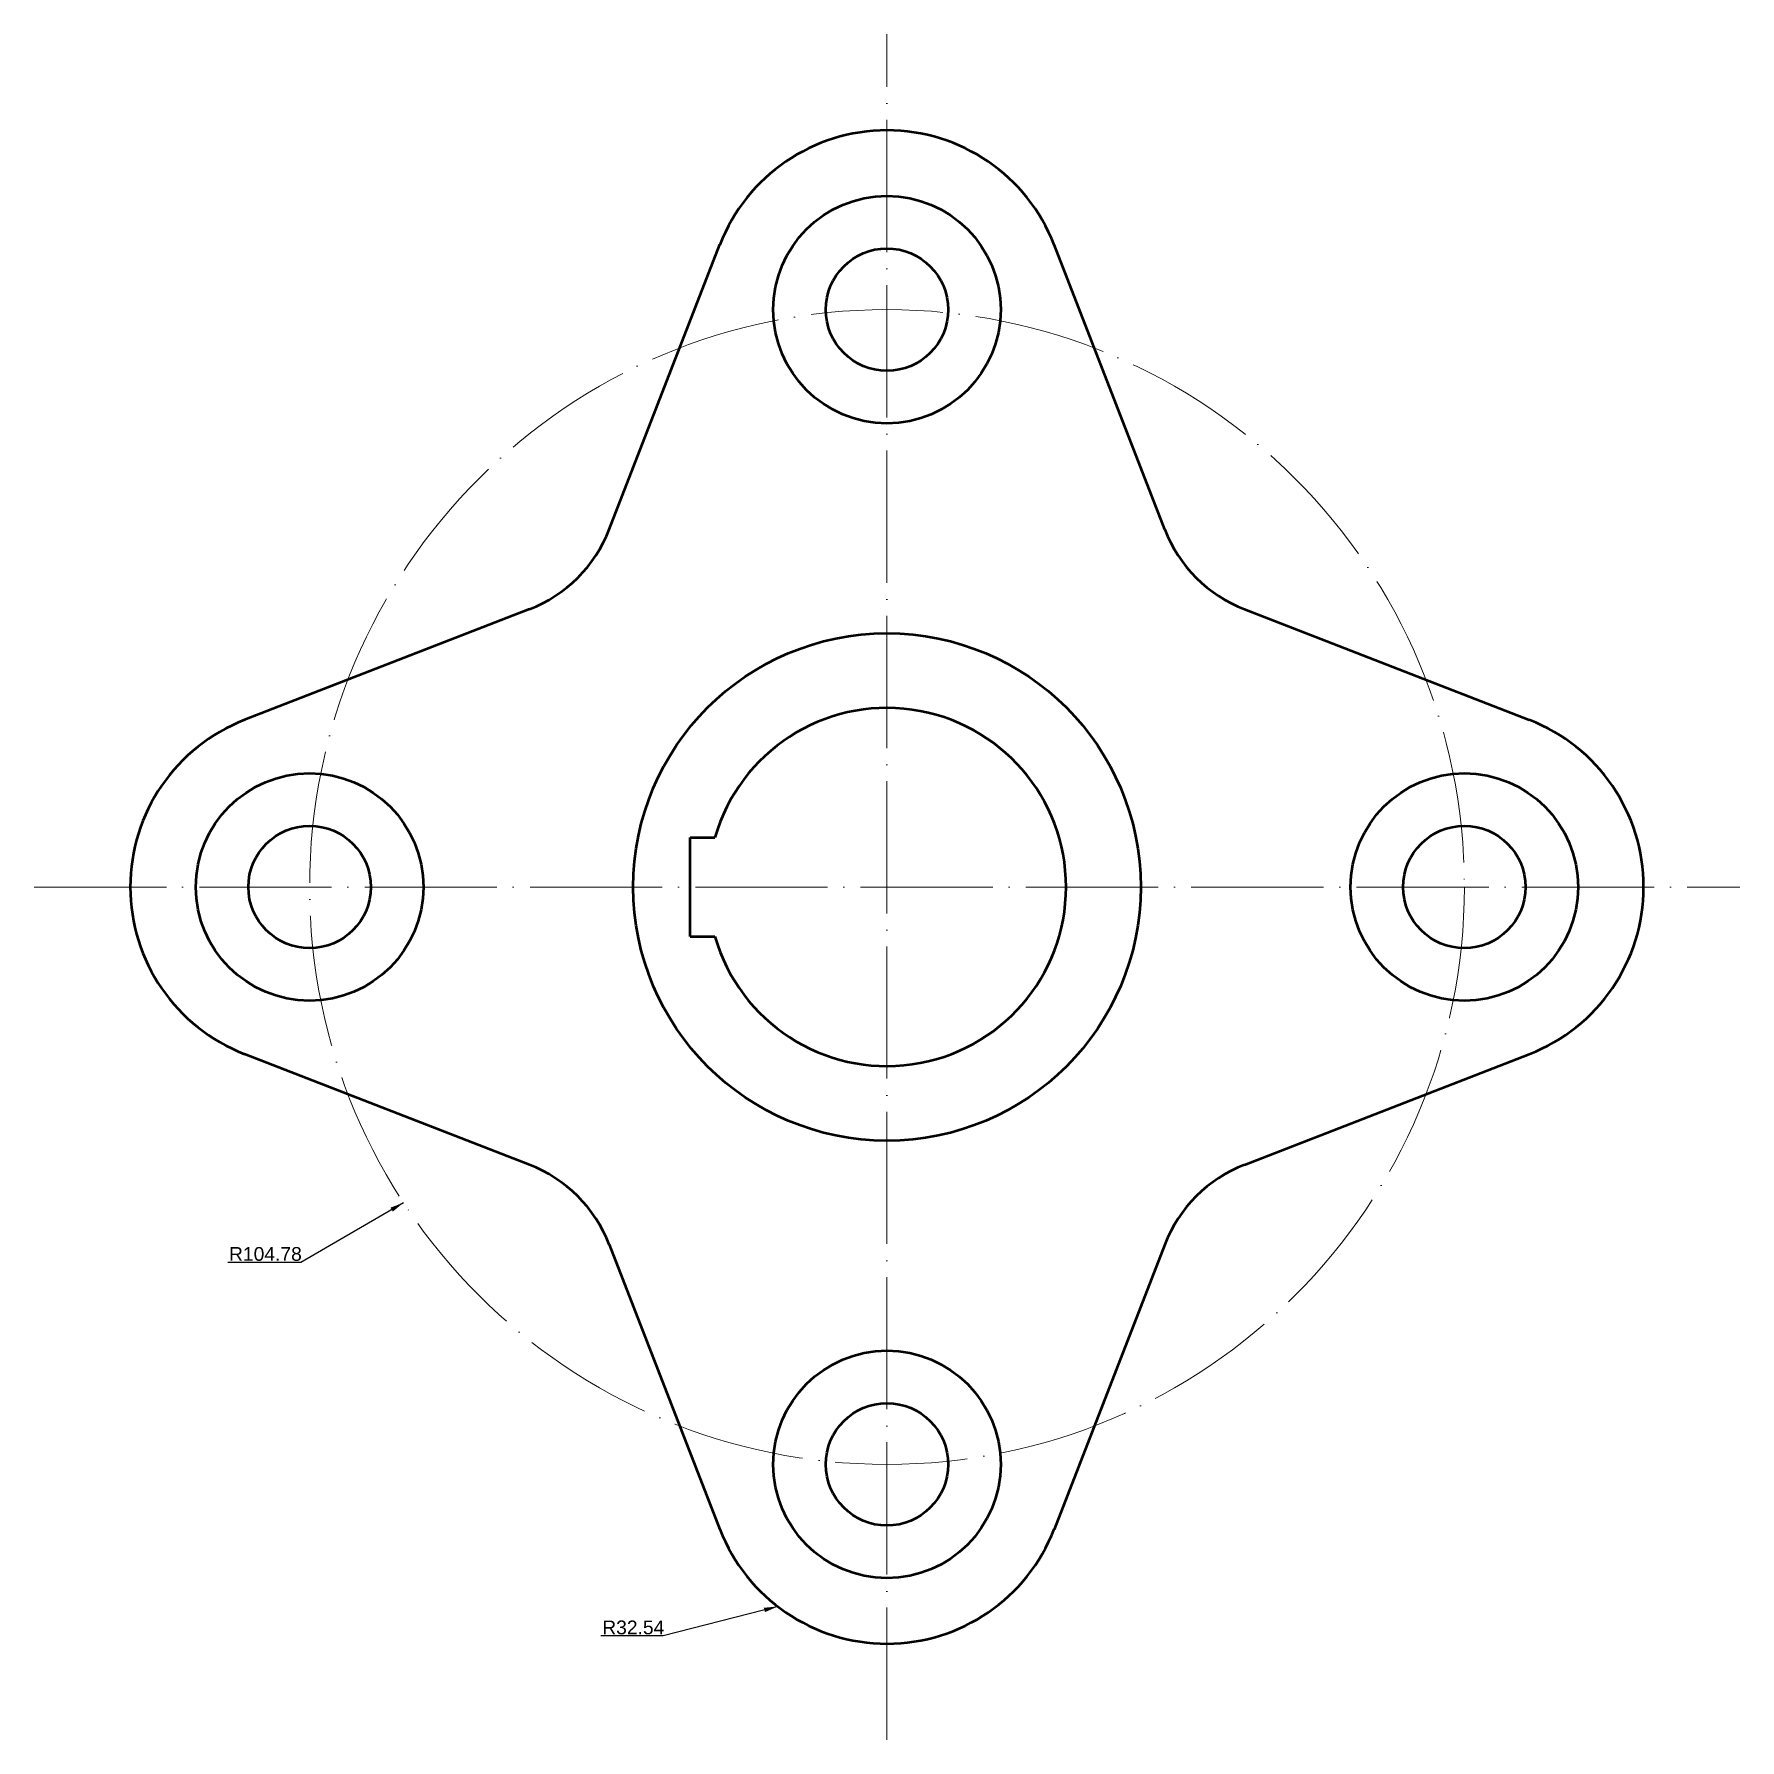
# Model space of a CAD drawing. Header units: millimetres. Extents: x 3269 to 3578, y 604 to 914.
import ezdxf

# ---------------------------------------------------------------- set-up
doc = ezdxf.new("R2010")
doc.units = ezdxf.units.MM
doc.linetypes.add('ACAD_ISO04W100', pattern=[30, 24, -2.95, 0.1, -2.95])
for name, color, linetype, lineweight, true_color in [('Contornos Visibles', 7, 'Continuous', 50, 0xffffff), ('Cotas', 1, 'Continuous', 20, 0xff0000), ('Ejes de revolución', 6, 'ACAD_ISO04W100', 20, 0xff00ff)]:
    doc.layers.add(name, color=color, linetype=linetype, lineweight=lineweight, true_color=true_color)
doc.styles.get("Standard").update_dxf_attribs({"font": ''})
doc.styles.add('textstyle0', font='')
doc.styles.add('textstyle1', font='')
doc.styles.get('Standard').set_extended_font_data('txt')
doc.styles.get('textstyle0').set_extended_font_data('Arial')
doc.styles.get('textstyle1').set_extended_font_data('Arial')
doc.dimstyles.get("Standard").update_dxf_attribs({"dimtxt": 2.5, "dimasz": 2.5, "dimexe": 1.25, "dimexo": 0.625, "dimtad": 1, "dimtxsty": 'Standard', "dimcen": 2.5, "dimadec": 0, "dimazin": 0, "dimtfac": 1, "dimtmove": 0, "dimatfit": 3, "dimfxl": 1, "dimarcsym": 0})

msp = doc.modelspace()

# ---------------------------------------------------------------- linework, layer by layer
at = {"layer": 'Contornos Visibles'}
for p, q in [((3373.07, 823.84), (3393.15, 875.52)), ((3473.9, 823.84), (3453.81, 875.52)), ((3358.59, 809.37), (3306.91, 789.28)), ((3488.37, 809.37), (3540.05, 789.28)), ((3387.75, 749.95), (3387.75, 767.95)), ((3387.75, 767.95), (3392.25, 767.95)), ((3387.75, 749.95), (3392.25, 749.95)), ((3358.59, 708.53), (3306.91, 728.62)), ((3488.37, 708.53), (3540.05, 728.62)), ((3373.07, 694.06), (3393.15, 642.38)), ((3473.9, 694.06), (3453.81, 642.38))]:
    msp.add_line(p, q, dxfattribs=at)
for centre, radius in [((3423.48, 863.73), 20.64), ((3423.48, 863.73), 11.11), ((3423.48, 758.95), 46.04), ((3318.7, 758.95), 20.64), ((3528.26, 758.95), 20.64), ((3318.7, 758.95), 11.11), ((3528.26, 758.95), 11.11), ((3423.48, 654.17), 20.64), ((3423.48, 654.17), 11.11)]:
    msp.add_circle(centre, radius, dxfattribs=at)
for centre, radius, start, end in [((3423.48, 863.73), 32.54, 21.2397, 158.7603), ((3349.39, 833.04), 25.4, 291.2397, 338.7603), ((3497.57, 833.04), 25.4, 201.2397, 248.7603), ((3423.48, 758.95), 32.5, 196.0766, 163.9234), ((3318.7, 758.95), 32.54, 111.2397, 248.7603), ((3528.26, 758.95), 32.54, 291.2397, 68.7603), ((3349.39, 684.86), 25.4, 21.2397, 68.7603), ((3497.57, 684.86), 25.4, 111.2397, 158.7603), ((3423.48, 654.17), 32.54, 201.2397, 338.7603)]:
    msp.add_arc(centre, radius, start, end, dxfattribs=at)
at = {"layer": 'Ejes de revolución'}
for p, q in [((3423.48, 604.17), (3423.48, 913.73)), ((3268.7, 758.95), (3578.26, 758.95))]:
    msp.add_line(p, q, dxfattribs=at)
msp.add_circle((3423.48, 758.95), 104.78, dxfattribs=at)

# ---------------------------------------------------------------- texts
at = {"layer": 'Cotas', "char_height": 2.5, "attachment_point": 1}
for s, insert, style in [('R104.78', (3304.08, 693.61), 'textstyle0'), ('R32.54', (3371.81, 625.83), 'textstyle1')]:
    msp.add_mtext(s, dxfattribs=dict(at, insert=insert, style=style))

# ---------------------------------------------------------------- leaders
at = {"layer": 'Cotas'}
for points in [[(3335.75, 701.66), (3317.11, 690.8), (3303.83, 690.8)], [(3403.65, 628.37), (3382.88, 623.03), (3371.56, 623.03)]]:
    msp.add_leader(points, dimstyle='Standard', override={"dimscale": 1}, dxfattribs=at)

doc.saveas('drawing.dxf')
